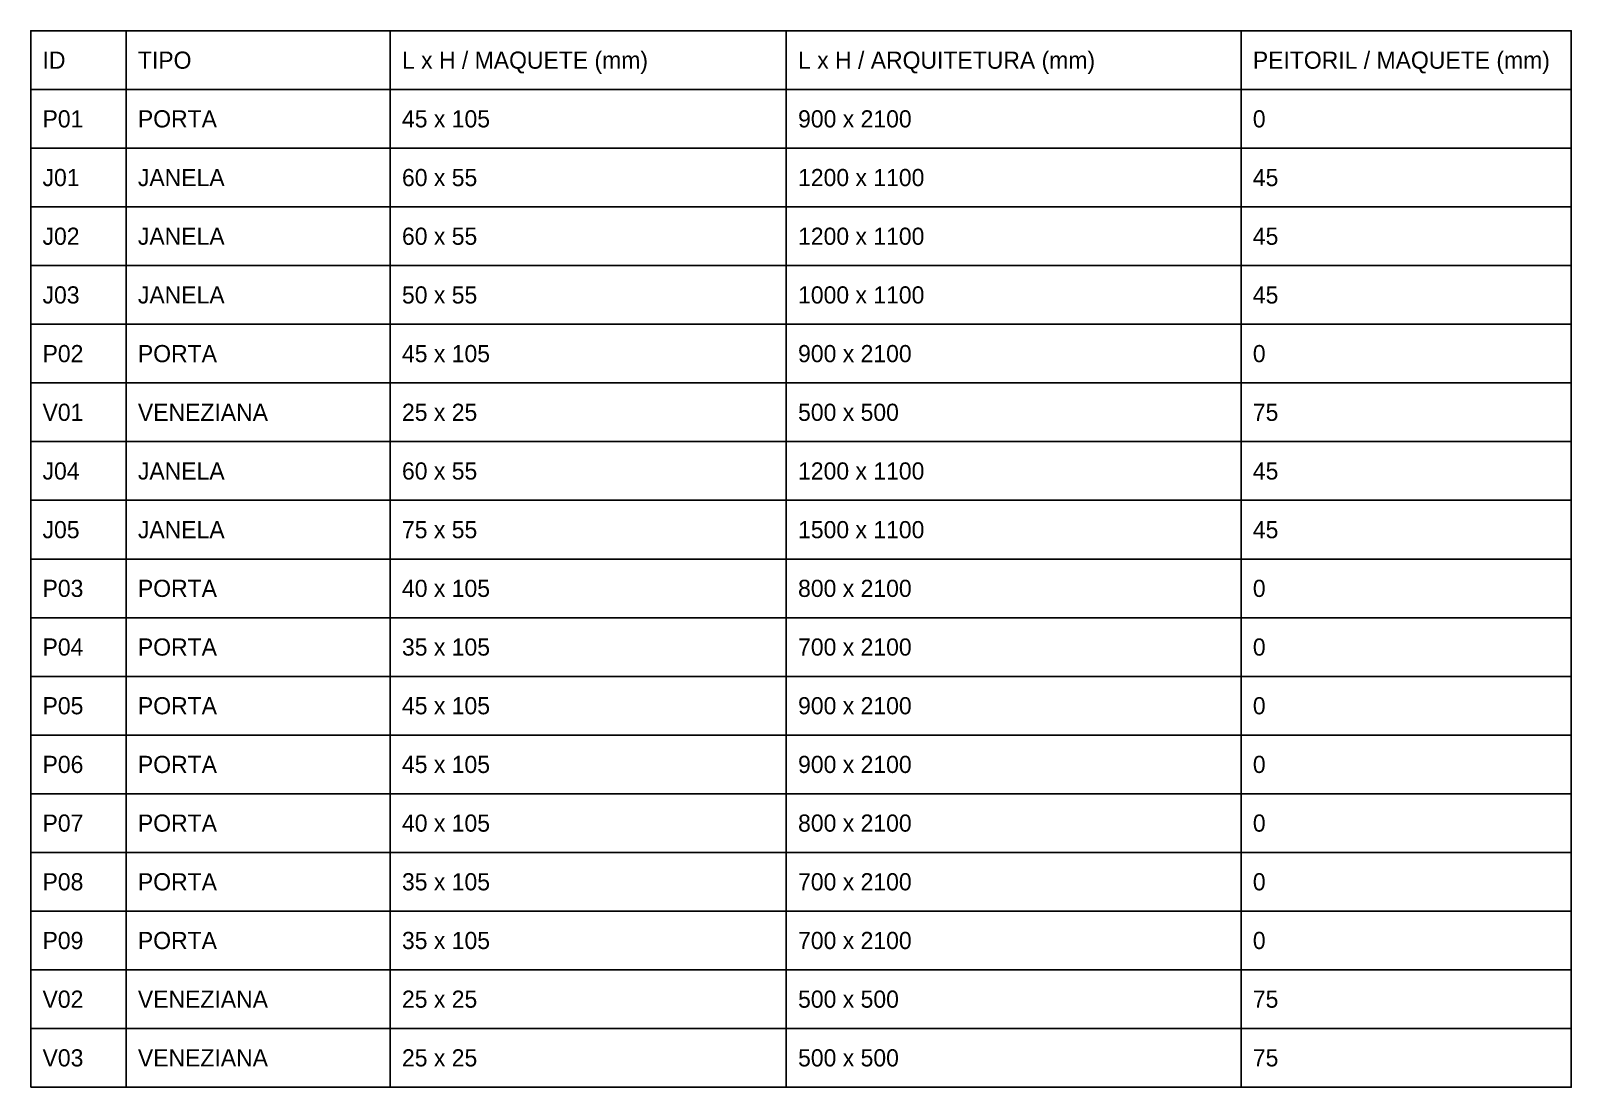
# Model space of a CAD drawing. Header units: millimetres. Extents: x 0 to 1050, y 0 to 720.
import ezdxf
from ezdxf.enums import TextEntityAlignment as Align

# ---------------------------------------------------------------- set-up
doc = ezdxf.new("R2010")
doc.units = ezdxf.units.MM
for name, color, linetype in [('COTAS', 8, 'Continuous'), ('DESENHO', 7, 'Continuous'), ('TEXTO', 8, 'Continuous')]:
    doc.layers.add(name, color=color, linetype=linetype)

msp = doc.modelspace()

# ---------------------------------------------------------------- linework, layer by layer
at = {"layer": 'COTAS'}
for p, q in [((65, 0), (65, 720)), ((245, 0), (245, 720)), ((515, 0), (515, 720)), ((825, 0), (825, 720)), ((0, 680), (1050, 680)), ((0, 640), (1050, 640)), ((0, 600), (1050, 600)), ((0, 560), (1050, 560)), ((0, 520), (1050, 520)), ((0, 480), (1050, 480)), ((0, 440), (1050, 440)), ((0, 400), (1050, 400)), ((0, 360), (1050, 360)), ((0, 320), (1050, 320)), ((0, 280), (1050, 280)), ((0, 240), (1050, 240)), ((0, 200), (1050, 200)), ((0, 160), (1050, 160)), ((0, 120), (1050, 120)), ((0, 80), (1050, 80)), ((0, 40), (1050, 40))]:
    msp.add_line(p, q, dxfattribs=at)
at = {"layer": 'DESENHO'}
msp.add_lwpolyline([(0, 0), (1050, 0), (1050, 720), (0, 720)], close=True, dxfattribs=at)

# ---------------------------------------------------------------- texts
at = {"layer": 'TEXTO'}
for s, height, p in [('ID', 11.7, (8, 700)), ('TIPO', 11.7, (73, 700)), ('L x H / MAQUETE (mm)', 11.697, (253, 700)), ('L x H / ARQUITETURA (mm)', 11.697, (523, 700)), ('PEITORIL / MAQUETE (mm)', 11.697, (833, 700)), ('P01', 11.7, (8, 660)), ('PORTA', 11.7, (73, 660)), ('45 x 105', 11.7, (253, 660)), ('900 x 2100', 11.7, (523, 660)), ('0', 11.7, (833, 660)), ('J01', 11.7, (8, 620)), ('JANELA', 11.7, (73, 620)), ('60 x 55', 11.7, (253, 620)), ('1200 x 1100', 11.697, (523, 620)), ('45', 11.7, (833, 620)), ('J02', 11.7, (8, 580)), ('JANELA', 11.7, (73, 580)), ('60 x 55', 11.7, (253, 580)), ('1200 x 1100', 11.697, (523, 580)), ('45', 11.7, (833, 580)), ('J03', 11.7, (8, 540)), ('50 x 55', 11.7, (253, 540)), ('1000 x 1100', 11.697, (523, 540)), ('JANELA', 11.7, (73, 540)), ('45', 11.7, (833, 540)), ('P02', 11.7, (8, 500)), ('PORTA', 11.7, (73, 500)), ('45 x 105', 11.7, (253, 500)), ('900 x 2100', 11.7, (523, 500)), ('0', 11.7, (833, 500)), ('V01', 11.7, (8, 460)), ('VENEZIANA', 11.7, (73, 460)), ('25 x 25', 11.7, (253, 460)), ('500 x 500', 11.7, (523, 460)), ('75', 11.7, (833, 460)), ('J04', 11.7, (8, 420)), ('JANELA', 11.7, (73, 420)), ('60 x 55', 11.7, (253, 420)), ('1200 x 1100', 11.697, (523, 420)), ('45', 11.7, (833, 420)), ('J05', 11.7, (8, 380)), ('JANELA', 11.7, (73, 380)), ('75 x 55', 11.7, (253, 380)), ('1500 x 1100', 11.697, (523, 380)), ('45', 11.7, (833, 380)), ('P03', 11.7, (8, 340)), ('PORTA', 11.7, (73, 340)), ('40 x 105', 11.7, (253, 340)), ('800 x 2100', 11.7, (523, 340)), ('0', 11.7, (833, 340)), ('P04', 11.7, (8, 300)), ('PORTA', 11.7, (73, 300)), ('35 x 105', 11.7, (253, 300)), ('700 x 2100', 11.7, (523, 300)), ('0', 11.7, (833, 300)), ('P05', 11.7, (8, 260)), ('PORTA', 11.7, (73, 260)), ('45 x 105', 11.7, (253, 260)), ('900 x 2100', 11.7, (523, 260)), ('0', 11.7, (833, 260)), ('P06', 11.7, (8, 220)), ('PORTA', 11.7, (73, 220)), ('45 x 105', 11.7, (253, 220)), ('900 x 2100', 11.7, (523, 220)), ('0', 11.7, (833, 220)), ('P07', 11.7, (8, 180)), ('PORTA', 11.7, (73, 180)), ('40 x 105', 11.7, (253, 180)), ('800 x 2100', 11.7, (523, 180)), ('0', 11.7, (833, 180)), ('P08', 11.7, (8, 140)), ('PORTA', 11.7, (73, 140)), ('35 x 105', 11.7, (253, 140)), ('700 x 2100', 11.7, (523, 140)), ('0', 11.7, (833, 140)), ('P09', 11.7, (8, 100)), ('PORTA', 11.7, (73, 100)), ('35 x 105', 11.7, (253, 100)), ('700 x 2100', 11.7, (523, 100)), ('0', 11.7, (833, 100)), ('V02', 11.7, (8, 60)), ('VENEZIANA', 11.7, (73, 60)), ('25 x 25', 11.7, (253, 60)), ('500 x 500', 11.7, (523, 60)), ('75', 11.7, (833, 60)), ('V03', 11.7, (8, 20)), ('VENEZIANA', 11.7, (73, 20)), ('25 x 25', 11.7, (253, 20)), ('500 x 500', 11.7, (523, 20)), ('75', 11.7, (833, 20))]:
    msp.add_text(s, height=height, dxfattribs=at).set_placement(p, align=Align.MIDDLE_LEFT)

doc.saveas('drawing.dxf')
